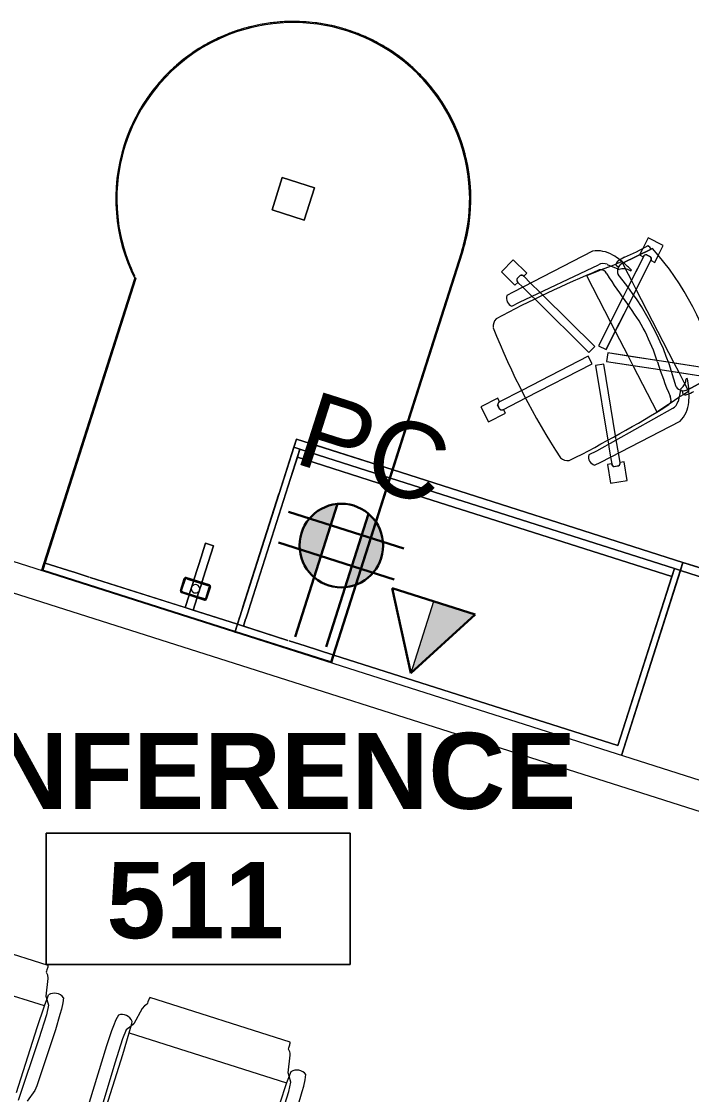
# Model space of a CAD drawing. Header units: inches. Extents: x 385 to 2249, y -1781 to -36.
# Drawn here: x 2088.1 to 2167.3, y -735.9 to -608.9 of the extents above; entities that cross this region are included whole.
import ezdxf

# ---------------------------------------------------------------- set-up
doc = ezdxf.new("R2010")
doc.units = ezdxf.units.IN
doc.header["$MEASUREMENT"] = 0
for name, color, linetype, lineweight in [('A-ANNO-NOTE', 131, 'Continuous', 30), ('A-AREA-IDEN', 2, 'Continuous', 9), ('I-FURN', 30, 'Continuous', 9), ('I-FURN-PNLS', 30, 'Continuous', 9), ('I-WALL', 2, 'Continuous', 13)]:
    doc.layers.add(name, color=color, linetype=linetype, lineweight=lineweight)
doc.styles.add('Swis721 Lt BT', font='swissl.ttf', dxfattribs={"height": 9})
doc.styles.add('Swis721 Lt BT_B', font='', dxfattribs={"height": 9})
doc.styles.get('Swis721 Lt BT_B').set_extended_font_data('Swis721 Lt BT', bold=True)

# ---------------------------------------------------------------- blocks, each defined once
blk = doc.blocks.new('Zira Wksta 12 - Type 2-5264021-Level 5 POWER _ SIGNAL')
at = {"layer": 'I-FURN'}
for p, q in [((-43.65, 66.33), (-46.5, 69.06)), ((-46.39, 68.96), (-43.65, 66.33)), ((-46.76, 67.66), (-46.16, 63.85)), ((-46.76, 67.66), (-46.05, 63.13)), ((-45.29, 64.73), (-45.78, 67.81)), ((-45.14, 63.78), (-45.78, 67.81)), ((-43.69, 66.33), (-44.22, 65.8)), ((-43.57, 66.44), (-43.63, 66.39)), ((-43.41, 66.37), (-43.54, 66.47)), ((-43.01, 66.04), (-43.4, 66.36)), ((-32.37, 59.15), (-39.82, 66.6)), ((-44.22, 65.8), (-45.29, 64.73)), ((-44.91, 65.86), (-44.83, 65.75)), ((-43.5, 65.5), (-43.34, 65.51)), ((-43.34, 65.75), (-42.98, 65.92)), ((-43.34, 65.51), (-41.99, 65.66)), ((-42.47, 65.6), (-42.97, 66.01)), ((-41.5, 64.82), (-42.47, 65.6)), ((-41.44, 64.77), (-41.5, 64.82)), ((-41, 65.29), (-33.45, 58.24)), ((-46.16, 63.85), (-53.09, 56.92)), ((-45.29, 64.73), (-46.16, 63.85)), ((-46.16, 63.85), (-46.05, 63.13)), ((-45.14, 63.78), (-45.29, 64.73)), ((-44.93, 62.47), (-45.14, 63.78)), ((-44.93, 62.47), (-45.14, 63.78)), ((-44.42, 59.27), (-40.05, 63.64)), ((-40.11, 63.69), (-41.36, 64.7)), ((-40.05, 63.64), (-40.11, 63.69)), ((-46.05, 63.13), (-45.84, 61.8)), ((-46.05, 63.13), (-45.84, 61.8)), ((-44.42, 59.27), (-44.93, 62.47)), ((-43.93, 56.16), (-44.93, 62.47)), ((-31.23, 62.77), (-33.24, 61.75)), ((-31.23, 62.77), (-33.24, 61.75)), ((-30.32, 60.99), (-31.23, 62.77)), ((-30.32, 60.99), (-31.23, 62.77)), ((-45.84, 61.8), (-45.3, 58.39)), ((-45.84, 61.8), (-44.92, 56)), ((-33.01, 61.31), (-34.02, 60.79)), ((-33.01, 61.31), (-34.02, 60.79)), ((-33.24, 61.75), (-33.02, 61.32)), ((-33.24, 61.75), (-33.02, 61.32)), ((-32.56, 61.27), (-32.32, 60.81)), ((-32.56, 61.27), (-32.32, 60.81)), ((-32.34, 60.81), (-32.56, 61.25)), ((-32.34, 60.81), (-32.56, 61.25)), ((-32.33, 59.97), (-30.32, 60.99)), ((-32.33, 59.97), (-30.32, 60.99)), ((-35.85, 59.86), (-43.52, 55.95)), ((-35.85, 59.86), (-43.52, 55.95)), ((-35.42, 60.08), (-35.85, 59.86)), ((-35.42, 60.08), (-35.85, 59.86)), ((-34.02, 60.79), (-35.42, 60.08)), ((-34.02, 60.79), (-35.42, 60.08)), ((-34.36, 59.5), (-33.27, 60.05)), ((-34.36, 59.5), (-33.27, 60.05)), ((-33.27, 60.05), (-32.56, 60.42)), ((-33.27, 60.05), (-32.56, 60.42)), ((-32.55, 60.4), (-32.33, 59.97)), ((-32.55, 60.4), (-32.33, 59.97)), ((-45.3, 58.39), (-44.42, 59.27)), ((-43.93, 56.16), (-44.42, 59.27)), ((-43.07, 55.06), (-35.09, 59.12)), ((-43.07, 55.06), (-35.09, 59.12)), ((-35.09, 59.12), (-34.64, 59.35)), ((-35.09, 59.12), (-34.64, 59.35)), ((-34.64, 59.35), (-34.4, 59.48)), ((-34.64, 59.35), (-34.4, 59.48)), ((-31.8, 58.54), (-32.37, 59.15)), ((-59.04, 58.37), (-59.35, 56.4)), ((-59.04, 58.37), (-59.35, 56.4)), ((-57.71, 58.16), (-59.04, 58.37)), ((-57.71, 58.16), (-59.04, 58.37)), ((-58.3, 57.26), (-55.56, 54.41)), ((-56.82, 58.02), (-57.71, 58.16)), ((-56.82, 58.02), (-57.71, 58.16)), ((-57.39, 56.84), (-57.31, 57.35)), ((-57.39, 56.84), (-57.31, 57.35)), ((-57.3, 57.34), (-57.38, 56.84)), ((-57.3, 57.34), (-57.38, 56.84)), ((-56.89, 57.54), (-56.82, 58.02)), ((-56.89, 57.54), (-56.82, 58.02)), ((-53.09, 56.92), (-56.89, 57.52)), ((-52.37, 56.81), (-56.89, 57.52)), ((-47.63, 56.06), (-45.3, 58.39)), ((-45.3, 58.39), (-44.92, 56)), ((-33.45, 58.24), (-32.74, 57.53)), ((-59.35, 56.4), (-57.97, 56.18)), ((-59.35, 56.4), (-57.97, 56.18)), ((-55.56, 54.41), (-58.19, 57.16)), ((-57.97, 56.18), (-57.13, 56.04)), ((-57.97, 56.18), (-57.13, 56.04)), ((-57.13, 56.04), (-57.05, 56.52)), ((-57.13, 56.04), (-57.05, 56.52)), ((-57.05, 56.54), (-53.97, 56.05)), ((-57.05, 56.54), (-53.02, 55.9)), ((-53.97, 56.05), (-55.03, 54.98)), ((-53.09, 56.92), (-53.97, 56.05)), ((-53.97, 56.05), (-53.02, 55.9)), ((-52.37, 56.81), (-53.09, 56.92)), ((-53.02, 55.9), (-51.71, 55.69)), ((-53.02, 55.9), (-51.71, 55.69)), ((-51.03, 56.6), (-52.37, 56.81)), ((-51.03, 56.6), (-52.37, 56.81)), ((-47.63, 56.06), (-51.03, 56.6)), ((-45.24, 55.68), (-51.03, 56.6)), ((-48.5, 55.18), (-47.63, 56.06)), ((-45.24, 55.68), (-47.63, 56.06)), ((-44.92, 56), (-43.93, 56.16)), ((-44.92, 56), (-43.93, 56.16)), ((-43.52, 55.95), (-43.07, 55.06)), ((-43.52, 55.95), (-43.07, 55.06)), ((-55.03, 54.98), (-55.57, 54.45)), ((-54.99, 55.59), (-55.1, 55.67)), ((-52.88, 50.81), (-48.5, 55.18)), ((-51.71, 55.69), (-48.5, 55.18)), ((-51.71, 55.69), (-45.4, 54.69)), ((-48.5, 55.18), (-45.4, 54.69)), ((-45.4, 54.69), (-45.24, 55.68)), ((-45.4, 54.69), (-45.24, 55.68)), ((-55.71, 54.31), (-55.6, 54.17)), ((-55.63, 54.39), (-55.68, 54.33)), ((-55.6, 54.17), (-55.52, 54.06)), ((-55.47, 54.01), (-55.28, 53.77)), ((-55.25, 53.73), (-54.84, 53.23)), ((-55.16, 53.74), (-54.99, 54.11)), ((-54.89, 52.75), (-54.75, 54.1)), ((-54.75, 54.1), (-54.73, 54.26)), ((-45.19, 54.28), (-49.1, 46.61)), ((-45.19, 54.28), (-49.1, 46.61)), ((-48.36, 45.86), (-44.3, 53.83)), ((-48.36, 45.86), (-44.3, 53.83)), ((-44.3, 53.83), (-45.19, 54.28)), ((-44.3, 53.83), (-45.19, 54.28)), ((-43.14, 54.61), (-43.85, 53.9)), ((-43.14, 54.61), (-43.85, 53.9)), ((-43.85, 53.9), (-37.6, 47.66)), ((-43.85, 53.9), (-37.6, 47.66)), ((-36.9, 48.37), (-43.14, 54.61)), ((-36.9, 48.37), (-43.14, 54.61)), ((-54.84, 53.23), (-54.06, 52.26)), ((-54.06, 52.26), (-54.01, 52.21)), ((-53.94, 52.12), (-52.93, 50.87)), ((-47.47, 44.21), (-54.53, 51.76)), ((-52.93, 50.87), (-52.88, 50.81)), ((-55.84, 50.59), (-48.39, 43.13)), ((-34.8, 46.27), (-36.9, 48.37)), ((-34.8, 46.27), (-36.9, 48.37)), ((-37.6, 47.66), (-35.5, 45.56)), ((-37.6, 47.66), (-35.5, 45.56)), ((-49.32, 46.18), (-50.03, 44.78)), ((-49.32, 46.18), (-50.03, 44.78)), ((-49.1, 46.61), (-49.32, 46.18)), ((-49.1, 46.61), (-49.32, 46.18)), ((-48.59, 45.4), (-48.36, 45.86)), ((-48.59, 45.4), (-48.36, 45.86)), ((-35.06, 45.47), (-34.71, 45.82)), ((-34.7, 45.82), (-35.06, 45.46)), ((-34.7, 45.82), (-35.06, 45.46)), ((-35.06, 45.47), (-34.71, 45.82)), ((-34.44, 46.62), (-34.79, 46.28)), ((-34.44, 46.62), (-34.79, 46.28)), ((-32.85, 45.03), (-34.44, 46.62)), ((-32.85, 45.03), (-34.44, 46.62)), ((-50.03, 44.78), (-50.55, 43.77)), ((-50.03, 44.78), (-50.55, 43.77)), ((-49.29, 44.04), (-48.59, 45.4)), ((-49.29, 44.04), (-48.59, 45.4)), ((-35.52, 45.55), (-35.86, 45.21)), ((-35.52, 45.55), (-35.86, 45.21)), ((-35.86, 45.21), (-34.27, 43.61)), ((-35.86, 45.21), (-34.27, 43.61)), ((-34.27, 43.61), (-32.85, 45.03)), ((-34.27, 43.61), (-32.85, 45.03)), ((-50.99, 44), (-52.01, 41.99)), ((-50.99, 44), (-52.01, 41.99)), ((-50.56, 43.78), (-50.99, 44)), ((-50.56, 43.78), (-50.99, 44)), ((-50.05, 43.09), (-50.5, 43.32)), ((-50.05, 43.09), (-50.5, 43.32)), ((-50.49, 43.32), (-50.05, 43.1)), ((-50.49, 43.32), (-50.05, 43.1)), ((-49.65, 43.32), (-49.29, 44.04)), ((-49.65, 43.32), (-49.29, 44.04)), ((-49.21, 43.09), (-49.64, 43.31)), ((-49.21, 43.09), (-49.64, 43.31)), ((-46.77, 43.5), (-47.47, 44.21)), ((-52.01, 41.99), (-50.23, 41.09)), ((-52.01, 41.99), (-50.23, 41.09)), ((-50.23, 41.09), (-49.21, 43.09)), ((-50.23, 41.09), (-49.21, 43.09)), ((-48.39, 43.13), (-47.78, 42.56)), ((-53, 17), (-53, 13)), ((-49, 17), (-53, 17)), ((-53, 17), (-49, 17)), ((-53, 13), (-53, 17)), ((-49, 13), (-49, 17)), ((-49, 17), (-49, 13)), ((-53, 13), (-49, 13)), ((-49, 13), (-53, 13))]:
    blk.add_line(p, q, dxfattribs=at)
for centre, radius, start, end in [((-29.91, 40.67), 32.89, 120.3075, 149.696), ((-40.11, 57.53), 9.61, 113.1037, 119.9334), ((-40.11, 57.53), 9.61, 112.2631, 113.0361), ((-40.11, 57.53), 9.61, 111.6393, 112.073), ((-46.14, 64.26), 3.74, 35.0936, 49.0143), ((-44.38, 65.56), 1.05, 10.2002, 46.1786), ((-44.38, 65.56), 1.05, 320.9554, 46.1786), ((-40.11, 57.53), 9.61, 108.9964, 111.4906), ((-40.11, 57.53), 9.61, 103.0478, 108.9964), ((-43.58, 66.05), 0.613, 347.5427, 35.0936), ((-41.46, 63.36), 3.63, 63.1789, 103.0478), ((-25.52, 36.28), 33.83, 122.2285, 147.7715), ((-44.4, 64.43), 1.38, 79.0187, 107.9497), ((-44.4, 64.43), 1.38, 54.6795, 77.4248), ((-44.4, 64.43), 1.38, 50.0878, 54.3471), ((-41.68, 64.09), 0.763, 59.2338, 140.7662), ((-41.94, 64.27), 1.39, 47.8013, 92.1078), ((-70.25, 97.02), 42.84, 304.9767, 310.7699), ((-140.95, -52.03), 153.52, 44.4749, 49.5213), ((-32.97, 43.73), 22.19, 124.9767, 145.0233), ((-32.83, 60.96), 0.407, 48.1651, 117.8349), ((-32.83, 60.96), 0.407, 48.1651, 117.8349), ((-32.83, 60.95), 0.406, 90.0479, 117), ((-32.83, 60.95), 0.406, 49.6199, 117), ((-32.83, 60.95), 0.406, 49.6199, 90.0479), ((-32.74, 60.78), 0.406, 297, 4.3801), ((-32.74, 60.78), 0.406, 297, 310.476), ((-32.73, 60.77), 0.407, 296.1651, 5.8349), ((-32.73, 60.77), 0.407, 296.1651, 5.8349), ((-32.74, 60.78), 0.406, 310.476, 350.9041), ((-32.74, 60.78), 0.406, 350.9041, 4.3801), ((-32.76, 58.49), 0.956, 270.8901, 3.1099), ((-56.96, 57.14), 0.407, 80.1651, 149.8349), ((-56.96, 57.14), 0.407, 121.967, 149.8349), ((-56.96, 57.12), 0.406, 81, 148.3801), ((-56.96, 57.12), 0.406, 81, 148.3801), ((-56.96, 57.14), 0.407, 80.1651, 121.967), ((-29.6, 40.36), 33.17, 149.5766, 150.5522), ((-76.85, 36.61), 27.2, 40.9857, 47.5118), ((-56.99, 56.92), 0.407, 192.1651, 261.8349), ((-56.99, 56.92), 0.407, 192.1651, 261.8349), ((-56.99, 56.94), 0.406, 193.6199, 261), ((-56.99, 56.94), 0.406, 193.6199, 261), ((-86.25, 81.01), 42.84, 319.2301, 325.0233), ((-46.77, 50.88), 9.61, 150.0666, 157.7369), ((-53.67, 55.17), 1.38, 162.0503, 190.9813), ((-53.67, 55.17), 1.38, 192.5752, 219.9122), ((-32.59, 54.97), 1.31, 335.0433, 24.9567), ((-53.49, 56.9), 3.74, 220.9857, 234.9064), ((-46.77, 50.88), 9.61, 161.0036, 166.9522), ((-46.77, 50.88), 9.61, 158.5094, 161.0036), ((-46.77, 50.88), 9.61, 157.927, 158.3607), ((-55.29, 54.34), 0.613, 234.9064, 282.4573), ((-54.8, 55.14), 1.05, 223.8214, 259.7998), ((-54.8, 55.14), 1.05, 223.8214, 309.0446), ((-97.29, 108.06), 84.96, 309.1475, 320.8525), ((-52.6, 52.23), 3.63, 166.9522, 206.8211), ((-53.51, 52.7), 1.39, 177.8922, 222.1987), ((-53.33, 52.44), 0.763, 129.2338, 210.7662), ((62.79, 151.71), 153.52, 220.4787, 225.5251), ((-35.08, 45.98), 0.406, 31.524, 45), ((-35.08, 45.98), 0.406, 337.6199, 45), ((-35.07, 45.99), 0.407, 336.1651, 45.8349), ((-35.07, 45.99), 0.407, 336.1651, 45.8349), ((-35.08, 45.98), 0.406, 351.0959, 31.524), ((-35.08, 45.98), 0.406, 337.6199, 351.0959), ((-35.22, 45.83), 0.407, 224.1651, 293.8349), ((-35.22, 45.83), 0.407, 224.1651, 293.8349), ((-35.22, 45.85), 0.406, 225, 238.476), ((-35.22, 45.85), 0.406, 225, 292.3801), ((-35.22, 45.85), 0.406, 238.476, 278.9041), ((-35.22, 45.85), 0.406, 278.9041, 292.3801), ((-50.2, 43.59), 0.407, 152.1651, 221.8349), ((-50.2, 43.59), 0.407, 152.1651, 221.8349), ((-50.18, 43.59), 0.406, 153, 220.3801), ((-50.18, 43.59), 0.406, 166.476, 206.9041), ((-50.18, 43.59), 0.406, 153, 166.476), ((-50.18, 43.59), 0.406, 206.9041, 220.3801), ((-50.02, 43.5), 0.406, 265.6199, 333), ((-50, 43.49), 0.407, 264.1651, 333.8349), ((-50, 43.49), 0.407, 264.1651, 333.8349), ((-50.02, 43.5), 0.406, 265.6199, 319.524), ((-50.02, 43.5), 0.406, 319.524, 333), ((-47.72, 43.52), 0.956, 266.8901, 359.1099), ((-44.21, 43.36), 1.31, 245.0433, 294.9567)]:
    blk.add_arc(centre, radius, start, end, dxfattribs=at)
at = {"layer": 'I-FURN-PNLS'}
for p, q in [((-24, 72), (-24, 84)), ((-24, 84), (-24, 72)), ((-24, 72), (-24, 84)), ((-24, 72), (-24, 84)), ((-23, 72), (-23, 84)), ((-23, 84), (-23, 72)), ((-23, 72), (-23, 84)), ((-23, 84), (-23, 72)), ((-23, 84), (-23, 72)), ((-23, 72), (-23, 84)), ((-24, 73.78), (-24, 72)), ((-24, 73.78), (-24, 72)), ((-24, 72), (-24, 73.78)), ((0, 72), (-24, 72)), ((-24, 72), (0, 72)), ((0, 72), (-24, 72)), ((-24, 72), (-23, 72)), ((-23, 72), (-24, 72)), ((-24, 72), (-23, 72)), ((-23, 72), (-24, 72)), ((-24, 36), (-24, 72)), ((-24, 72), (0, 72)), ((0, 72), (-24, 72)), ((-24, 72), (-24, 36)), ((-24, 36), (-24, 72)), ((-24, 72), (0, 72)), ((-23, 72), (-24, 72)), ((-24, 72), (-24, 36)), ((-24, 36), (-24, 72)), ((-24, 72), (-23, 72)), ((-23, 72), (0, 72)), ((0, 72), (-23, 72)), ((-23, 71.25), (-23, 72)), ((-23, 72), (-23, 71.25)), ((0, 72), (-23, 72)), ((-23, 72), (-23, 71.25)), ((-23, 71.25), (-23, 72)), ((-23, 72), (0, 72)), ((-23, 36), (-23, 71.25)), ((-23, 71.25), (-23, 36)), ((-22, 71.25), (-23, 71.25)), ((-22, 71.25), (-23, 71.25)), ((-1, 71.25), (-23, 71.25)), ((-23, 71.25), (-23, 36)), ((-23, 36), (-23, 71.25)), ((-23, 71.25), (-1, 71.25)), ((-23, 36), (-23, 71.25)), ((-23, 71.25), (-23, 36)), ((-23, 71.25), (-1, 71.25)), ((-1, 71.25), (-23, 71.25)), ((-22, 36), (-22, 71.25)), ((-22, 71.25), (-22, 36)), ((-1, 71.25), (-22, 71.25)), ((-1, 71.25), (-22, 71.25)), ((-22, 36), (-22, 71.25)), ((-22, 71.25), (-22, 36)), ((-1, 36), (-1, 71.25)), ((-1, 71.25), (-1, 36)), ((-1, 36), (-1, 71.25)), ((-1, 71.25), (-1, 36)), ((-1, 71.25), (-1, 36)), ((-1, 36), (-1, 71.25)), ((0, 36), (-51, 36)), ((0, 36), (-51, 36)), ((0, 36), (-51, 36)), ((-24, 36), (-51, 36)), ((-51, 35.87), (-24, 35.87)), ((-0.13, 35.87), (-51, 35.87)), ((-24, 35.87), (-51, 35.87)), ((-51, 35.87), (-0.13, 35.87)), ((-24, 24), (-24, 36)), ((-24, 36), (-24, 24)), ((-24, 26.39), (-24, 36)), ((-24, 36), (-24, 26.39)), ((-24, 26.39), (-24, 36)), ((0, 36), (-24, 36)), ((-24, 35.87), (-0.13, 35.87)), ((-0.13, 35.87), (-24, 35.87)), ((-23, 26.04), (-23, 36)), ((-23, 36), (-23, 26.04)), ((-23, 36), (-23, 26.04)), ((-23, 26.04), (-23, 36)), ((-23, 26.04), (-23, 36)), ((-23, 36), (-23, 26.04)), ((-22, 25.69), (-22, 36)), ((-22, 36), (-22, 25.69)), ((-22, 25.69), (-22, 36)), ((-22, 36), (-22, 25.69)), ((-1, 35.88), (-1, 36)), ((-1, 36), (-1, 35.88)), ((-1, 35.88), (-1, 36)), ((-1, 36), (-1, 35.88)), ((-1, 36), (-1, 35.88)), ((-1, 35.88), (-1, 36)), ((-1, 36), (-1, 35.88)), ((0, 36), (-1, 36)), ((-1, 36), (0, 36)), ((-1, 35.88), (-1, 36)), ((-1, 32.44), (-1, 35.87)), ((-1, 35.87), (-1, 32.44)), ((-1, 32.44), (-1, 35.87)), ((-1, 35.87), (-1, 32.44)), ((-1, 35.87), (-1, 32.44)), ((-1, 32.44), (-1, 35.87)), ((-1, 35.87), (-1, 32.44)), ((-1, 32.44), (-1, 35.87)), ((-0.12, 35.87), (-0.12, 24)), ((-0.12, 0.12), (-0.12, 35.87)), ((-0.12, 0.12), (-0.12, 35.87)), ((-0.12, 35.87), (-0.12, 24)), ((-62.35, 32.67), (-62.38, 32.65)), ((-1, 30.42), (-1, 32.4)), ((-1, 32.4), (-1, 30.42)), ((-1, 30.42), (-1, 32.4)), ((-1, 32.4), (-1, 30.42)), ((-1, 32.4), (-1, 30.42)), ((-1, 30.42), (-1, 32.4)), ((-1, 32.4), (-1, 30.42)), ((-1, 30.42), (-1, 32.4)), ((-1, 24.75), (-1, 30.26)), ((-1, 30.26), (-1, 24.75)), ((-1, 24.75), (-1, 30.26)), ((-1, 30.26), (-1, 24.75)), ((-1, 30.26), (-1, 24.75)), ((-1, 24.75), (-1, 30.26)), ((-1, 30.26), (-1, 24)), ((-1, 24.75), (-1, 30.26)), ((-24, 24), (-24, 26.38)), ((-24, 26.38), (-24, 24)), ((-24, 24), (-24, 26.38)), ((-23, 24.75), (-23, 26.03)), ((-23, 26.03), (-23, 24.75)), ((-23, 26.03), (-23, 24.75)), ((-23, 24.75), (-23, 26.03)), ((-23, 24.75), (-23, 26.03)), ((-23, 26.03), (-23, 24.75)), ((-22, 24.75), (-22, 25.68)), ((-22, 25.68), (-22, 24.75)), ((-22, 24.75), (-22, 25.68)), ((-22, 25.68), (-22, 24.75)), ((-23, 24.75), (-22, 24.75)), ((-22, 24.75), (-23, 24.75)), ((-23, 24.75), (-19.37, 24.75)), ((-19.37, 24.75), (-23, 24.75)), ((-23, 24), (-23, 24.75)), ((-23, 24.75), (-23, 24)), ((-19.37, 24.75), (-23, 24.75)), ((-23, 24.75), (-23, 24)), ((-23, 24), (-23, 24.75)), ((-23, 24.75), (-19.37, 24.75)), ((-22, 24.75), (-19.37, 24.75)), ((-19.37, 24.75), (-22, 24.75)), ((-19.34, 24.75), (-2.96, 24.75)), ((-2.96, 24.75), (-19.34, 24.75)), ((-19.34, 24.75), (-2.96, 24.75)), ((-2.96, 24.75), (-19.34, 24.75)), ((-2.96, 24.75), (-19.34, 24.75)), ((-19.34, 24.75), (-2.96, 24.75)), ((-2.93, 24.75), (-1.91, 24.75)), ((-1.91, 24.75), (-2.93, 24.75)), ((-2.93, 24.75), (-1.91, 24.75)), ((-1.91, 24.75), (-2.93, 24.75)), ((-1.91, 24.75), (-2.93, 24.75)), ((-2.93, 24.75), (-1.91, 24.75)), ((-1.86, 24.75), (-1, 24.75)), ((-1, 24.75), (-1.86, 24.75)), ((-1.86, 24.75), (-1, 24.75)), ((-1, 24.75), (-1.86, 24.75)), ((-1, 24.75), (-1.86, 24.75)), ((-1.86, 24.75), (-1, 24.75)), ((-1, 24), (-1, 24.75)), ((0, 24), (-24, 24)), ((-24, 24), (0, 24)), ((-17.24, 24), (-24, 24)), ((-24, 24), (-23, 24)), ((-23, 24), (-24, 24)), ((-23, 24), (-17.24, 24)), ((-17.24, 24), (-23, 24)), ((-3.15, 24), (-17.2, 24)), ((-17.2, 24), (-3.15, 24)), ((-3.15, 24), (-17.2, 24)), ((-2.03, 24), (-3.12, 24)), ((-3.12, 24), (-2.03, 24)), ((-2.03, 24), (-3.12, 24)), ((-0.12, 24), (-1.98, 24)), ((-1.98, 24), (-0.12, 24)), ((-1, 24), (-1.98, 24)), ((-0.12, 24), (-1, 24)), ((-1, 24), (-1, 5.74)), ((-1, 18.5), (-1, 24)), ((-0.12, 24), (-0.12, 0.12)), ((-0.12, 24), (-0.12, 0.12)), ((0, 24), (-0.08, 24)), ((-0.08, 24), (0, 24)), ((0, 24), (-0.08, 24)), ((-4.44, 19.44), (-4.44, 16.56)), ((-4.44, 16.56), (-4.44, 19.44)), ((-4.31, 19.44), (-4.31, 19.29)), ((-4.31, 19.29), (-4.31, 19.44)), ((-4.31, 19.25), (-4.31, 16.75)), ((-4.31, 16.75), (-4.31, 19.25)), ((-2.75, 19.62), (-4.25, 19.62)), ((-4.25, 19.62), (-2.75, 19.62)), ((-4.18, 19.5), (-4.25, 19.5)), ((-4.25, 19.5), (-4.18, 19.5)), ((-2.83, 19.5), (-4.17, 19.5)), ((-4.17, 19.5), (-2.83, 19.5)), ((-2.75, 19.5), (-2.82, 19.5)), ((-2.82, 19.5), (-2.75, 19.5)), ((-2.69, 19.29), (-2.69, 19.44)), ((-2.69, 19.44), (-2.69, 19.29)), ((-2.69, 16.75), (-2.69, 19.25)), ((-2.69, 19.25), (-2.69, 16.75)), ((-2.56, 16.56), (-2.56, 19.44)), ((-2.56, 19.44), (-2.56, 16.56)), ((-9, 18.5), (-9, 17.5)), ((-5.89, 18.5), (-9, 18.5)), ((-9, 18.5), (-5.89, 18.5)), ((-9, 17.5), (-9, 18.5)), ((-4.44, 18.5), (-5.87, 18.5)), ((-5.87, 18.5), (-4.44, 18.5)), ((-4.31, 18.5), (-4.44, 18.5)), ((-4.44, 18.5), (-4.31, 18.5)), ((-4.15, 18.5), (-4.31, 18.5)), ((-4.31, 18.5), (-4.15, 18.5)), ((-3.64, 18.5), (-4.11, 18.5)), ((-4.11, 18.5), (-3.64, 18.5)), ((-3.36, 18.5), (-3.64, 18.5)), ((-3.64, 18.5), (-3.36, 18.5)), ((-2.89, 18.5), (-3.36, 18.5)), ((-3.36, 18.5), (-2.89, 18.5)), ((-2.69, 18.5), (-2.85, 18.5)), ((-2.85, 18.5), (-2.69, 18.5)), ((-2.56, 18.5), (-2.69, 18.5)), ((-2.69, 18.5), (-2.56, 18.5)), ((-1, 18.5), (-2.56, 18.5)), ((-2.56, 18.5), (-1, 18.5)), ((-1, 17.5), (-1, 18.5)), ((-1, 18.5), (-1, 17.5)), ((-1, 17.5), (-1, 18.5)), ((-9, 17.5), (-7.55, 17.5)), ((-7.55, 17.5), (-9, 17.5)), ((-7.53, 17.5), (-4.44, 17.5)), ((-4.44, 17.5), (-7.53, 17.5)), ((-4.44, 17.5), (-4.31, 17.5)), ((-4.31, 17.5), (-4.44, 17.5)), ((-4.31, 17.5), (-4.15, 17.5)), ((-4.15, 17.5), (-4.31, 17.5)), ((-4.31, 16.71), (-4.31, 16.56)), ((-4.31, 16.56), (-4.31, 16.71)), ((-4.11, 17.5), (-3.64, 17.5)), ((-3.64, 17.5), (-4.11, 17.5)), ((-3.64, 17.5), (-3.36, 17.5)), ((-3.36, 17.5), (-3.64, 17.5)), ((-3.36, 17.5), (-2.89, 17.5)), ((-2.89, 17.5), (-3.36, 17.5)), ((-2.85, 17.5), (-2.69, 17.5)), ((-2.69, 17.5), (-2.85, 17.5)), ((-2.69, 17.5), (-2.56, 17.5)), ((-2.56, 17.5), (-2.69, 17.5)), ((-2.69, 16.56), (-2.69, 16.71)), ((-2.69, 16.71), (-2.69, 16.56)), ((-2.56, 17.5), (-1, 17.5)), ((-1, 17.5), (-2.56, 17.5)), ((-1, 5.74), (-1, 17.5)), ((-4.25, 16.5), (-4.18, 16.5)), ((-4.18, 16.5), (-4.25, 16.5)), ((-4.25, 16.37), (-2.75, 16.37)), ((-2.75, 16.37), (-4.25, 16.37)), ((-4.17, 16.5), (-2.83, 16.5)), ((-2.83, 16.5), (-4.17, 16.5)), ((-2.82, 16.5), (-2.75, 16.5)), ((-2.75, 16.5), (-2.82, 16.5)), ((-1, 5.58), (-1, 3.6)), ((-1, 3.6), (-1, 5.58)), ((-1, 3.57), (-1, 0.12)), ((-1, 0.12), (-1, 3.57)), ((-0.12, 0.12), (-36.35, 0.12)), ((-36.35, 0.12), (-0.12, 0.12)), ((-36.35, 0.12), (-0.12, 0.12)), ((-0.12, 0.12), (-36.35, 0.12)), ((-36.3, 0), (0, 0)), ((-1, 0.12), (-1, 0)), ((-1, 0), (-1, 0.12)), ((-36.3, 0), (0, 0)), ((-36.3, 0), (0, 0)), ((0, 0), (-36.3, 0)), ((-1, 0), (0, 0)), ((0, 0), (-1, 0))]:
    blk.add_line(p, q, dxfattribs=at)
for centre, radius, start, end in [((-51, 15), 21, 90, 270), ((-51, 15), 21, 90, 270), ((-51, 15), 20.87, 90, 180), ((-51, 15), 20.87, 90, 180), ((-51, 15), 20.87, 98.1818, 180), ((-51, 15), 20.87, 90, 147.2727), ((-51, 15), 21, 101.1684, 106.7644), ((-51, 15), 21, 101.1684, 106.7644), ((-51, 15), 21, 98.382, 101.1684), ((-51, 15), 21, 98.382, 101.1684), ((-51, 15), 21, 90, 98.382), ((-51, 15), 21, 90, 98.382), ((-51, 15), 20.87, 90, 98.1818), ((-51, 15), 21, 110.1031, 115.1473), ((-51, 15), 21, 110.1031, 115.1473), ((-51, 15), 21, 106.7644, 110.1031), ((-51, 15), 21, 106.7644, 110.1031), ((-51, 15), 21, 118.7187, 123.5308), ((-51, 15), 21, 118.7187, 122.7273), ((-51, 15), 21, 115.1473, 118.7187), ((-51, 15), 21, 115.1473, 118.7187), ((-51, 15), 21, 123.5308, 127.228), ((-51, 15), 21, 123.5308, 127.228), ((-51, 15), 21, 122.8016, 123.5308), ((-51, 15), 21, 131.915, 135.6889), ((-51, 15), 21, 131.915, 135.6889), ((-51, 15), 21, 127.228, 131.915), ((-51, 15), 21, 127.228, 131.915), ((-51, 15), 21, 135.6889, 140.3), ((-51, 15), 21, 135.6889, 140.3), ((-51, 15), 21, 140.3, 144.1238), ((-51, 15), 21, 140.3, 144.1238), ((-51, 15), 21, 144.1238, 148.6861), ((-51, 15), 21, 144.1238, 148.6861), ((-51, 15), 20.87, 147.2727, 155.4545), ((-51, 15), 21, 150.2859, 152.5432), ((-51, 15), 21, 150.2859, 152.5432), ((-51, 15), 21, 148.6861, 150.2368), ((-51, 15), 21, 148.6861, 150.2368), ((-51, 15), 21, 152.5432, 157.0735), ((-51, 15), 21, 152.5432, 157.0735), ((-51, 15), 20.87, 155.4545, 180), ((-51, 15), 21, 157.0735, 158.9402), ((-51, 15), 21, 157.0735, 158.9402), ((-51, 15), 21, 160.9524, 165.4626), ((-51, 15), 21, 160.9524, 165.4626), ((-51, 15), 21, 159.046, 160.9524), ((-51, 15), 21, 159.046, 160.9524), ((-51, 15), 21, 165.4626, 169.3548), ((-51, 15), 21, 165.4626, 169.3548), ((-4.25, 19.44), 0.187, 90, 180), ((-4.25, 19.44), 0.187, 165, 180), ((-4.25, 19.44), 0.188, 90, 165), ((-4.25, 19.44), 0.0625, 90, 180), ((-4.25, 19.44), 0.0625, 120, 180), ((-4.25, 19.44), 0.0625, 90, 120), ((-2.75, 19.44), 0.188, 360, 90), ((-2.75, 19.44), 0.187, 15, 90), ((-2.75, 19.44), 0.0625, 360, 90), ((-2.75, 19.44), 0.0625, 45, 90), ((-2.75, 19.44), 0.0625, 30, 45), ((-2.75, 19.44), 0.0625, 15, 30), ((-2.75, 19.44), 0.0625, 0, 15), ((-2.75, 19.44), 0.188, 0, 15), ((-51, 15), 21, 169.3548, 173.7956), ((-51, 15), 21, 169.3548, 173.7956), ((-3.5, 18), 0.5, 90, 270), ((-3.5, 18), 0.5, 90, 270), ((-3.5, 18), 0.5, 270, 90), ((-3.5, 18), 0.5, 285, 90), ((-51, 15), 21, 173.8538, 177.7523), ((-51, 15), 21, 173.8538, 177.7523), ((-4.25, 16.56), 0.187, 180, 270), ((-4.25, 16.56), 0.187, 180, 195), ((-4.25, 16.56), 0.0625, 180, 255), ((-4.25, 16.56), 0.0625, 180, 270), ((-3.5, 18), 0.5, 270, 285), ((-2.75, 16.56), 0.187, 270, 0), ((-2.75, 16.56), 0.0625, 270, 0), ((-2.75, 16.56), 0.0625, 270, 330), ((-2.75, 16.56), 0.0625, 330, 0), ((-2.75, 16.56), 0.187, 345, 0), ((-51, 15), 21, 177.7523, 180), ((-51, 15), 21, 177.7523, 180), ((-4.25, 16.56), 0.187, 195, 270), ((-4.25, 16.56), 0.0625, 255, 270), ((-2.75, 16.56), 0.188, 270, 345), ((-51, 15), 21, 180, 182.2477), ((-51, 15), 21, 180, 182.2477), ((-51, 15), 21, 182.2477, 186.1462), ((-51, 15), 21, 182.2477, 186.1462), ((-51, 15), 20.87, 180, 218.9757), ((-51, 15), 20.87, 180, 218.9757), ((-51, 15), 20.87, 180, 218.9757), ((-51, 15), 20.87, 180, 218.9757), ((-51, 15), 21, 186.1462, 190.6452), ((-51, 15), 21, 186.1462, 190.6452), ((-51, 15), 21, 190.6452, 194.5374), ((-51, 15), 21, 190.6452, 194.5374), ((-51, 15), 21, 194.5374, 199.0476), ((-51, 15), 21, 194.5374, 199.0476), ((-51, 15), 21, 199.0476, 201.0598), ((-51, 15), 21, 199.0476, 201.0598), ((-51, 15), 21, 201.1303, 202.9265), ((-51, 15), 21, 201.1303, 202.9265), ((-51, 15), 21, 202.9265, 207.4568), ((-51, 15), 21, 202.9265, 207.4568), ((-51, 15), 21, 207.4568, 211.3139), ((-51, 15), 21, 207.4568, 211.3139), ((-51, 15), 21, 211.3139, 215.8762), ((-51, 15), 21, 211.3139, 215.8762), ((-51, 15), 21, 215.8762, 219.7), ((-51, 15), 21, 215.8762, 219.7), ((-51, 15), 20.87, 218.9933, 270), ((-51, 15), 20.87, 218.9933, 270), ((-51, 15), 20.87, 218.9933, 270), ((-51, 15), 20.87, 218.9933, 270), ((-51, 15), 21, 219.7, 224.3111), ((-51, 15), 21, 219.7, 224.3111), ((-51, 15), 21, 224.3111, 228.085), ((-51, 15), 21, 224.3111, 228.085), ((-51, 15), 21, 270, 314.4153), ((-51, 15), 20.88, 314.1273, 314.3662), ((-51, 15), 20.88, 314.1273, 314.3662), ((-51, 15), 20.88, 314.1273, 314.3662), ((-51, 15), 20.88, 314.1273, 314.3662), ((-51, 15), 21, 228.085, 232.772), ((-51, 15), 21, 228.085, 232.772), ((-51, 15), 21, 270, 314.4153), ((-51, 15), 21, 270, 314.4153), ((-51, 15), 21, 270, 314.4153), ((-51, 15), 20.88, 270, 311.6545), ((-51, 15), 20.88, 270, 311.6545), ((-51, 15), 20.88, 270, 311.6545), ((-51, 15), 20.88, 277.4259, 311.6545), ((-51, 15), 20.88, 311.7776, 313.753), ((-51, 15), 20.88, 311.7776, 313.753), ((-51, 15), 20.88, 311.7776, 313.753), ((-51, 15), 20.88, 311.7776, 313.753), ((-51, 15), 21, 232.772, 236.4692), ((-51, 15), 21, 232.772, 236.4692), ((-51, 15), 21, 236.4692, 241.2813), ((-51, 15), 21, 236.4692, 241.2813), ((-51, 15), 21, 241.2813, 244.8527), ((-51, 15), 21, 241.2813, 244.8527), ((-51, 15), 21, 244.8527, 249.8969), ((-51, 15), 21, 244.8527, 249.8969), ((-51, 15), 21, 249.8969, 253.2356), ((-51, 15), 21, 249.8969, 253.2356), ((-51, 15), 21, 253.2356, 258.8316), ((-51, 15), 21, 253.2356, 258.8316), ((-51, 15), 21, 258.8316, 261.618), ((-51, 15), 21, 258.8316, 261.618), ((-51, 15), 21, 261.618, 270), ((-51, 15), 21, 261.618, 270), ((-51, 15), 20.88, 270, 277.4259)]:
    blk.add_arc(centre, radius, start, end, dxfattribs=at)
blk = doc.blocks.new('F - CONF TABLE _4 RECTANGULAR-12 CHAIRS_1 - F - CONF TABLE _4 RECTANGULAR-12 CHAIRS_ 2-5600482-Level 5 POWER _ SIGNAL')
at = {"layer": 'I-FURN'}
for p, q in [((81.45, 5.27), (81.45, 24.79)), ((86.16, 23.75), (86.16, 6.32)), ((70.68, 5.32), (78.77, 5.32)), ((78.77, 5.32), (81.45, 5.27)), ((81.45, 5.27), (82.61, 5.21)), ((82.28, 5.23), (81.68, 4.82)), ((82.61, 5.46), (82.28, 5.23)), ((84.68, 5.86), (82.61, 5.46)), ((82.61, 5.21), (82.84, 5.19)), ((85.06, 6.01), (84.68, 5.86)), ((85.32, 6.26), (85.06, 6.01)), ((77.52, 4.72), (69.85, 4.83)), ((80.52, 4.72), (77.52, 4.72)), ((81.68, 4.82), (80.52, 4.72)), ((71.58, 3.31), (70.08, 3.8)), ((72.17, 3.25), (71.58, 3.31)), ((79.17, 3.15), (72.17, 3.25)), ((81.03, 3.2), (79.17, 3.15)), ((81.68, 3.23), (81.03, 3.2)), ((82.45, 3.3), (81.68, 3.23)), ((83.06, 3.41), (82.45, 3.3)), ((79.17, -3.15), (72.17, -3.25)), ((81.03, -3.2), (79.17, -3.15)), ((81.68, -3.23), (81.03, -3.2)), ((82.45, -3.3), (81.68, -3.23)), ((83.06, -3.41), (82.45, -3.3)), ((77.52, -4.72), (69.85, -4.83)), ((80.52, -4.72), (77.52, -4.72)), ((81.68, -4.82), (80.52, -4.72)), ((82.28, -5.23), (81.68, -4.82)), ((70.68, -5.32), (78.77, -5.32)), ((78.77, -5.32), (81.45, -5.27)), ((81.45, -5.27), (82.61, -5.21)), ((81.45, -5.27), (81.45, -24.79)), ((82.61, -5.46), (82.28, -5.23)), ((82.61, -5.21), (82.84, -5.19)), ((84.68, -5.86), (82.61, -5.46)), ((85.06, -6.01), (84.68, -5.86)), ((85.32, -6.26), (85.06, -6.01)), ((86.16, -23.75), (86.16, -6.32)), ((84.68, -24.21), (84.92, -24.13)), ((84.92, -24.13), (85.06, -24.06)), ((85.06, -24.06), (85.32, -23.8)), ((77.52, -25.35), (80.52, -25.35)), ((81.45, -24.79), (78.77, -24.75)), ((80.52, -25.35), (81.68, -25.24)), ((82.61, -24.86), (81.45, -24.79)), ((81.68, -25.24), (82.28, -24.84)), ((82.28, -24.84), (82.61, -24.61)), ((82.61, -24.61), (84.68, -24.21)), ((82.84, -24.88), (82.61, -24.86)), ((82.45, -26.77), (83.06, -26.66)), ((79.17, -26.92), (81.03, -26.87)), ((81.03, -26.87), (81.68, -26.84)), ((81.68, -26.84), (82.45, -26.77))]:
    blk.add_line(p, q, dxfattribs=at)
for centre, start, end in [((81.99, 4.18), 324.065, 49.935), ((81.99, -4.18), 310.065, 35.935), ((81.99, -25.89), 324.065, 49.935)]:
    blk.add_arc(centre, 1.32, start, end, dxfattribs=at)
for points, knots in [([(86.16, 6.32), (86.16, 6.32), (86.14, 6.31), (86.09, 6.3), (86, 6.29), (85.78, 6.27), (85.51, 6.27), (85.32, 6.26)], [-1, -1, -1, -1, -0.888889, -0.777778, -0.666667, -0.444444, 0, 0, 0, 0]), ([(86.16, -6.32), (86.16, -6.32), (86.14, -6.31), (86.09, -6.3), (86.03, -6.29), (85.94, -6.29), (85.84, -6.28), (85.69, -6.27), (85.51, -6.27), (85.37, -6.26), (85.32, -6.26)], [0, 0, 0, 0, 0.111111, 0.222222, 0.333333, 0.444444, 0.555556, 0.666667, 0.888889, 1, 1, 1, 1]), ([(85.32, -23.8), (85.51, -23.8), (85.78, -23.79), (86, -23.78), (86.09, -23.77), (86.14, -23.76), (86.16, -23.75), (86.16, -23.75)], [0, 0, 0, 0, 0.444444, 0.666667, 0.777778, 0.888889, 1, 1, 1, 1])]:
    blk.add_open_spline(points, degree=3, knots=knots, dxfattribs=at)
blk = doc.blocks.new('Room Tag - Room Name and Number-3379422-Level 5 POWER _ SIGNAL')
at = {"layer": 'A-AREA-IDEN'}
for p, q in [((-0.1881, -0.1636), (-0.1881, -0.0018)), ((-0.1881, -0.0018), (0.1869, -0.0018)), ((0.1869, -0.0018), (-0.1881, -0.0018)), ((-0.1881, -0.0018), (-0.1881, -0.1636)), ((0.1869, -0.0018), (0.1869, -0.1636)), ((0.1869, -0.1636), (0.1869, -0.0018)), ((0.1869, -0.1636), (-0.1881, -0.1636)), ((-0.1881, -0.1636), (0.1869, -0.1636))]:
    blk.add_line(p, q, dxfattribs=at)

msp = doc.modelspace()

# ---------------------------------------------------------------- hatches: boundary and pattern name
at = {"layer": 'A-ANNO-NOTE', "lineweight": 9}
for points in [[(2120.95, -670.87), (2123.36, -666.65), (2121.92, -667.95)], [(2122.58, -674.58), (2123.36, -666.65), (2120.95, -670.87)], [(2121.92, -667.95), (2123.36, -666.65), (2122.17, -667.65)], [(2122.25, -667.55), (2123.36, -666.65), (2122.83, -667.02)], [(2122.58, -674.58), (2125.46, -665.97), (2123.36, -666.65)], [(2122.68, -674.67), (2125.38, -666.19), (2122.58, -674.58)], [(2123.36, -666.65), (2125.46, -665.97), (2124.31, -666.21)], [(2120.95, -670.87), (2121.92, -667.95), (2121.03, -669.97)], [(2121.03, -669.97), (2121.92, -667.95), (2121.7, -668.28)], [(2126.33, -675.83), (2129.21, -667.22), (2129.11, -667.14), (2128.71, -668.39)], [(2126.33, -675.83), (2128.43, -675.15), (2129.21, -667.22), (2128.71, -668.71)], [(2128.43, -675.15), (2130.85, -670.93), (2129.21, -667.22), (2128.71, -672.29)], [(2130.19, -668.43), (2129.49, -667.49), (2129.21, -667.22)], [(2130.85, -670.93), (2130.19, -668.43), (2129.21, -667.22)], [(2130.19, -668.43), (2129.98, -668.1), (2129.49, -667.49)], [(2121.03, -669.97), (2121.7, -668.28), (2121.12, -669.58)], [(2130.81, -670.28), (2130.47, -669.02), (2130.19, -668.43)], [(2130.85, -670.93), (2130.81, -670.28), (2130.19, -668.43)], [(2130.81, -670.28), (2130.61, -669.39), (2130.47, -669.02)], [(2130.81, -670.28), (2130.77, -670.02), (2130.61, -669.39)], [(2121.6, -673.37), (2120.95, -670.87), (2120.98, -671.52)], [(2122.58, -674.58), (2120.95, -670.87), (2121.6, -673.37)], [(2121.6, -673.37), (2120.98, -671.52), (2121.32, -672.78)], [(2128.43, -675.15), (2129.87, -673.85), (2130.85, -670.93), (2128.71, -674.66)], [(2129.87, -673.85), (2130.76, -671.84), (2130.85, -670.93)], [(2129.87, -673.85), (2130.09, -673.53), (2130.76, -671.84)], [(2130.09, -673.53), (2130.67, -672.22), (2130.76, -671.84)], [(2130.76, -671.84), (2130.78, -671.71), (2130.85, -670.93)], [(2130.09, -673.53), (2130.29, -673.19), (2130.67, -672.22)], [(2130.29, -673.19), (2130.34, -673.07), (2130.67, -672.22)], [(2122.58, -674.58), (2121.6, -673.37), (2122.3, -674.31)], [(2128.43, -675.15), (2129.63, -674.16), (2129.87, -673.85), (2128.71, -674.9)], [(2128.43, -675.15), (2128.96, -674.78), (2129.54, -674.25), (2128.71, -674.93)], [(2126.33, -675.83), (2127.48, -675.59), (2128.43, -675.15)], [(2126.33, -675.83), (2126.72, -675.78), (2127.48, -675.59)], [(2127.48, -675.59), (2127.97, -675.4), (2128.43, -675.15)], [(2134.11, -686.02), (2141.73, -679.08), (2136.82, -677.51)]]:
    msp.add_hatch(color=256, dxfattribs=at).paths.add_polyline_path(points, flags=0)

# ---------------------------------------------------------------- linework, layer by layer
at = {"layer": 'A-ANNO-NOTE'}
for p, q in [((2119.64, -666.9), (2133.31, -671.25)), ((2120.44, -681.72), (2125.46, -665.97)), ((2124.09, -682.88), (2129.11, -667.14)), ((2118.48, -670.55), (2132.15, -674.91)), ((2134.11, -686.02), (2131.91, -675.94)), ((2131.91, -675.94), (2141.73, -679.08)), ((2134.11, -686.02), (2141.73, -679.08))]:
    msp.add_line(p, q, dxfattribs=at)
at = {"layer": 'A-ANNO-NOTE', "lineweight": 9}
for p, q in [((2122.68, -674.67), (2125.46, -665.97)), ((2129.11, -667.14), (2126.33, -675.83)), ((2136.82, -677.51), (2134.11, -686.02)), ((2141.73, -679.08), (2136.82, -677.51)), ((2134.11, -686.02), (2141.73, -679.08))]:
    msp.add_line(p, q, dxfattribs=at)
at = {"layer": 'A-ANNO-NOTE'}
msp.add_circle((2125.9, -670.9), 4.95, dxfattribs=at)
at = {"layer": 'A-ANNO-NOTE', "lineweight": 9}
for start, end in [(95.0876, 229.5364), (275.0876, 49.5364)]:
    msp.add_arc((2125.9, -670.9), 4.95, start, end, dxfattribs=at)
at = {"layer": 'I-WALL'}
for p, q in [((2199.04, -708.52), (2019.38, -651.22)), ((2018.32, -654.56), (2197.98, -711.85))]:
    msp.add_line(p, q, dxfattribs=at)

# ---------------------------------------------------------------- block references
at = {"layer": 'A-AREA-IDEN', "xscale": 95.99999999999994, "yscale": 95.99999999999994, "zscale": 95.99999999999994}
msp.add_blockref('Room Tag - Room Name and Number-3379422-Level 5 POWER _ SIGNAL', (2109.02, -704.78), dxfattribs=at)
at = {"layer": 'I-FURN'}
for name, p, rotation in [('Zira Wksta 12 - Type 2-5264021-Level 5 POWER _ SIGNAL', (2090.43, -673.88), 252.3119574808692), ('F - CONF TABLE _4 RECTANGULAR-12 CHAIRS_1 - F - CONF TABLE _4 RECTANGULAR-12 CHAIRS_ 2-5600482-Level 5 POWER _ SIGNAL', (2071.16, -804.63), 72.39670099999839)]:
    msp.add_blockref(name, p, dxfattribs=dict(at, rotation=rotation))

# ---------------------------------------------------------------- texts
at = {"layer": 'A-ANNO-NOTE', "lineweight": 9, "insert": (2122.8, -652.47), "char_height": 9, "width": 19.998, "attachment_point": 1, "rotation": 342.312, "style": 'Swis721 Lt BT'}
msp.add_mtext('PC', dxfattribs=at)
at = {"layer": 'A-AREA-IDEN', "char_height": 9, "attachment_point": 1, "style": 'Swis721 Lt BT_B'}
for s, insert, width in [('CONFERENCE', (2065.66, -693.07), 104.838), ('511', (2098.12, -708.38), 25.452)]:
    msp.add_mtext(s, dxfattribs=dict(at, insert=insert, width=width))

doc.saveas('drawing.dxf')
